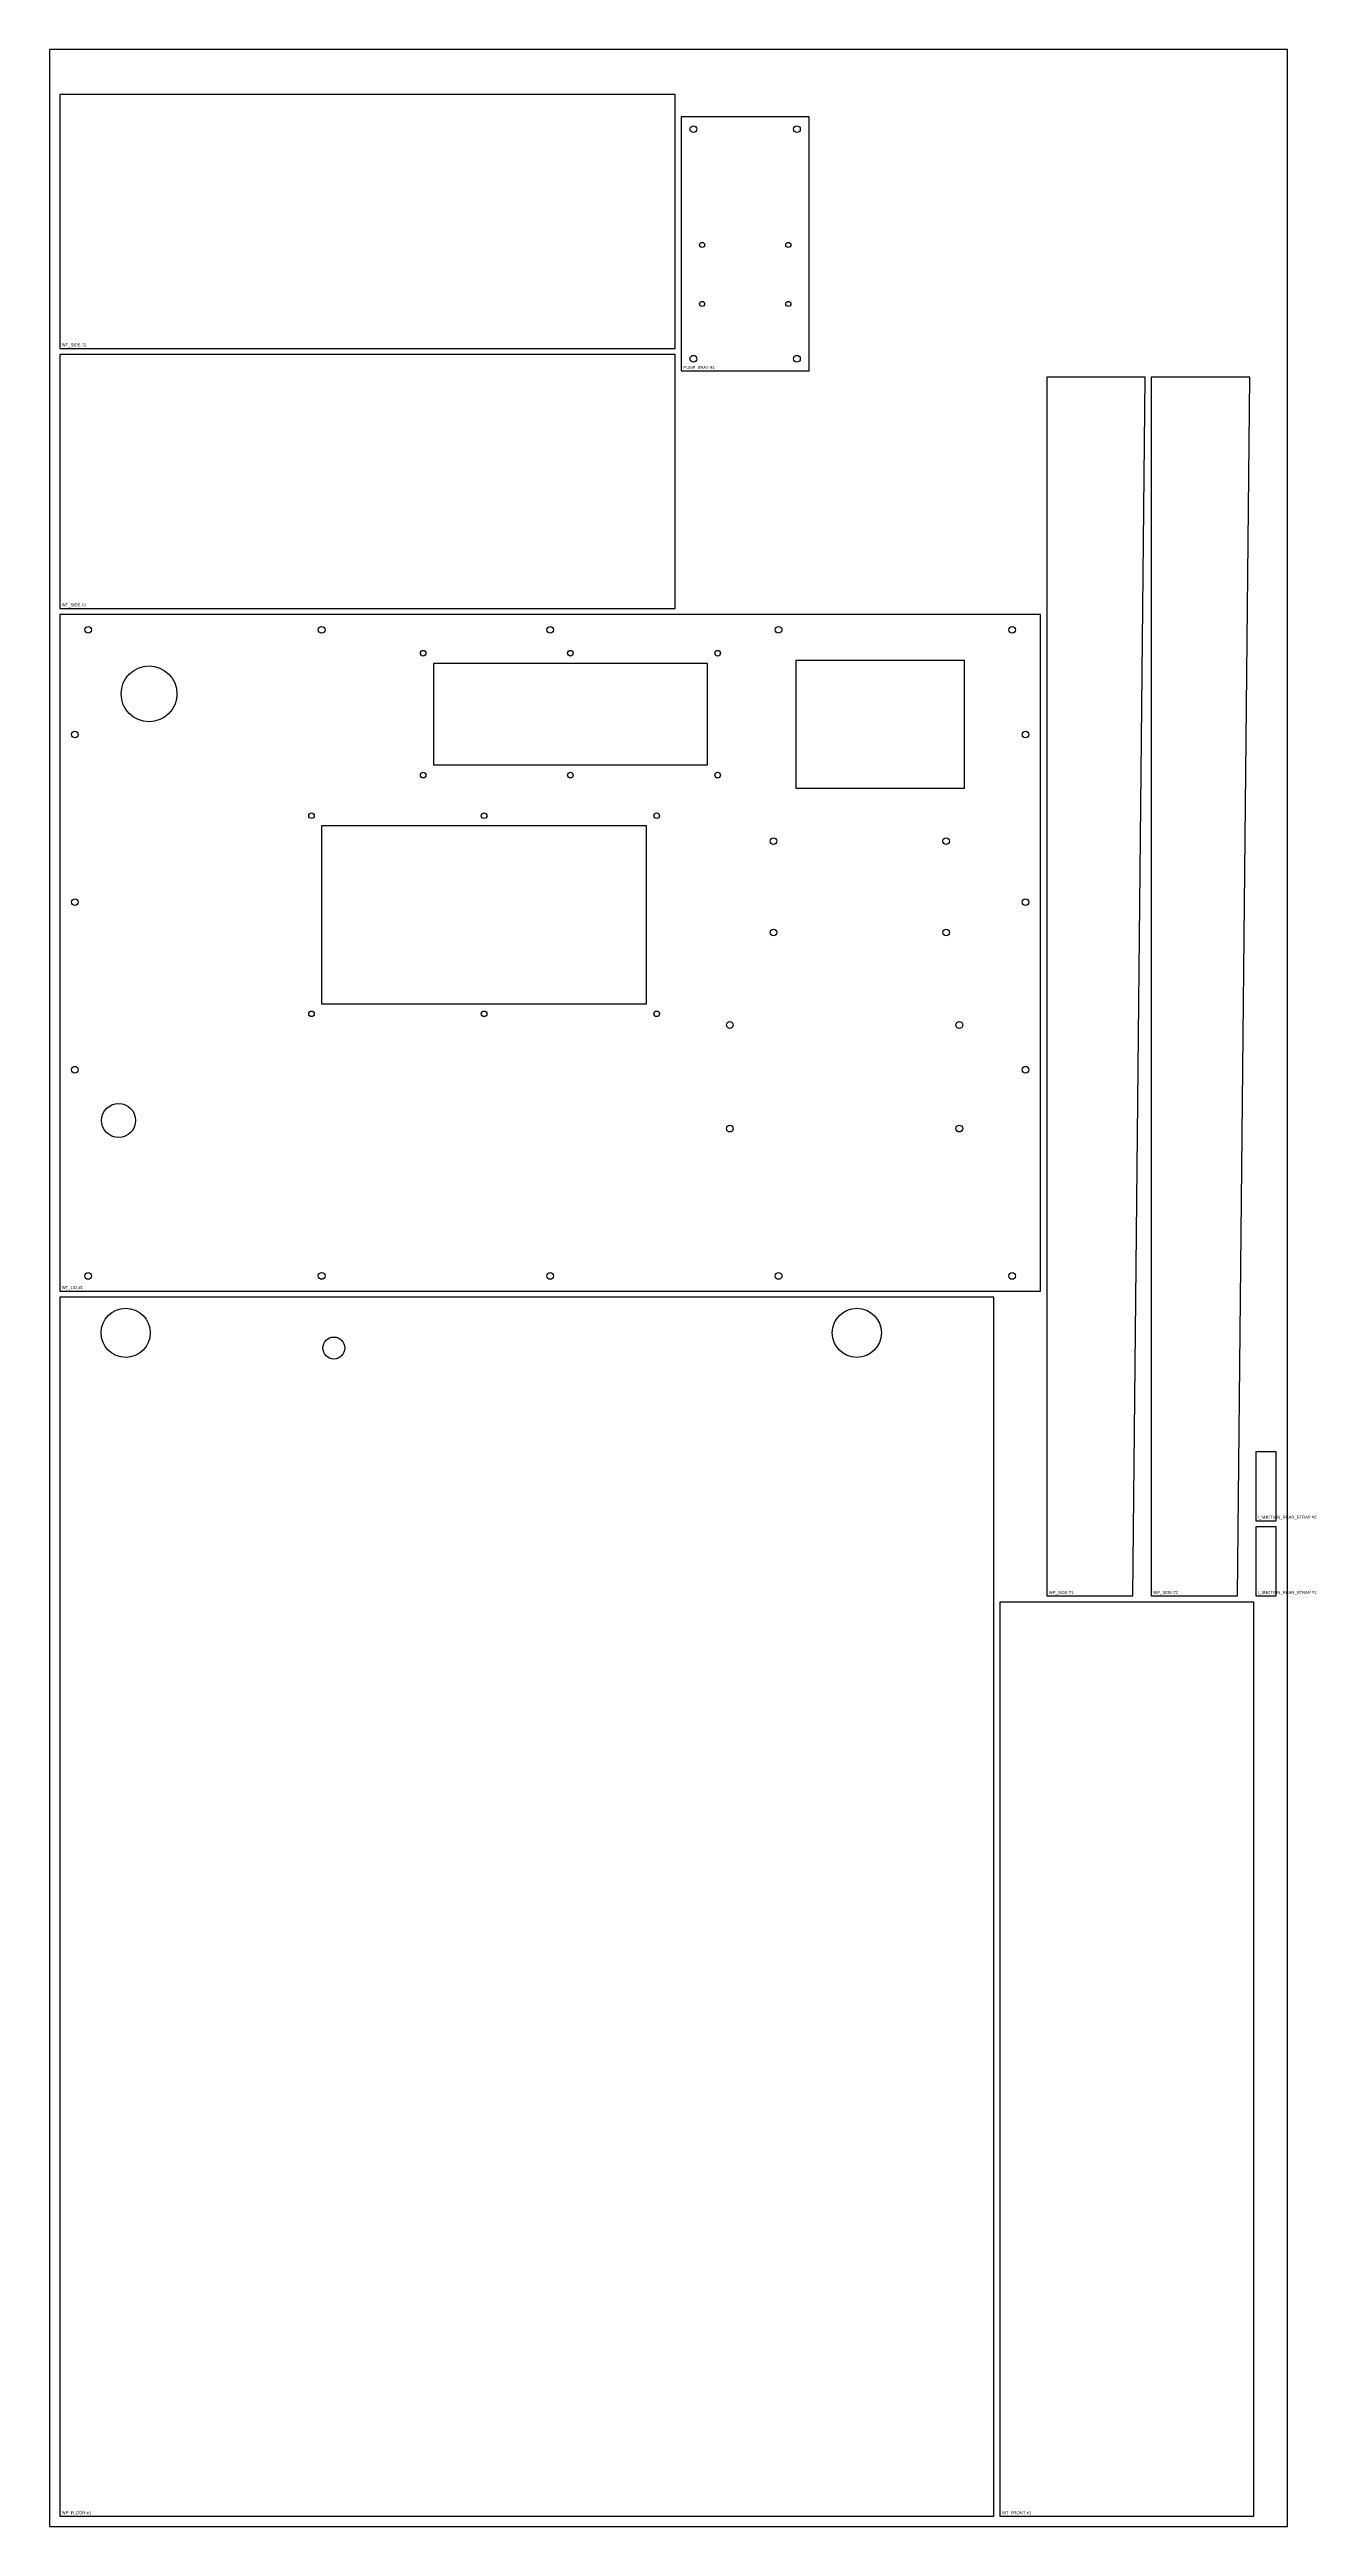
# Model space of a CAD drawing. Header units: millimetres. Extents: x 0 to 1246, y 0 to 2438.
import ezdxf

# ---------------------------------------------------------------- set-up
doc = ezdxf.new("R2010")
doc.units = ezdxf.units.MM
for name, color, linetype in [('CUT_HOLES', 7, 'Continuous'), ('CUT_INNER', 7, 'Continuous'), ('CUT_OUTER', 7, 'Continuous'), ('PART_MARK_NO_CUT', 7, 'Continuous'), ('STOCK_NO_CUT', 7, 'Continuous')]:
    doc.layers.add(name, color=color, linetype=linetype)

msp = doc.modelspace()

# ---------------------------------------------------------------- linework, layer by layer
at = {"layer": 'CUT_HOLES'}
for centre, radius in [((634.1, 2360), 3.3), ((736.1, 2360), 3.3), ((642.6, 2246), 2.5), ((727.6, 2246), 2.5), ((642.6, 2188), 2.5), ((727.6, 2188), 2.5), ((634.1, 2134), 3.3), ((736.1, 2134), 3.3), ((38, 1867.2), 3.3), ((268, 1867.2), 3.3), ((493, 1867.2), 3.3), ((718, 1867.2), 3.3), ((948, 1867.2), 3.3), ((98, 1804.1), 27.5), ((368, 1844.1), 2.75), ((513, 1844.1), 2.75), ((658, 1844.1), 2.75), ((25, 1764.1), 3.3), ((961.1, 1764.1), 3.3), ((368, 1724.1), 2.75), ((513, 1724.1), 2.75), ((658, 1724.1), 2.75), ((258, 1684.1), 2.75), ((428, 1684.1), 2.75), ((598, 1684.1), 2.75), ((713, 1659.1), 3.3), ((883, 1659.1), 3.3), ((25, 1599.1), 3.3), ((961.1, 1599.1), 3.3), ((713, 1569.1), 3.3), ((883, 1569.1), 3.3), ((258, 1489.1), 2.75), ((428, 1489.1), 2.75), ((598, 1489.1), 2.75), ((670, 1478.1), 3.3), ((896, 1478.1), 3.3), ((25, 1434.1), 3.3), ((961.1, 1434.1), 3.3), ((68, 1384.1), 16.8), ((670, 1376.1), 3.3), ((896, 1376.1), 3.3), ((38, 1231.1), 3.3), ((268, 1231.1), 3.3), ((493, 1231.1), 3.3), ((718, 1231.1), 3.3), ((948, 1231.1), 3.3), ((75, 1175.1), 24.2), ((795, 1175.1), 24.2), ((280, 1160.1), 10.8)]:
    msp.add_circle(centre, radius, dxfattribs=at)
at = {"layer": 'CUT_INNER'}
for points in [[(378, 1734.1), (648, 1734.1), (648, 1834.1), (378, 1834.1)], [(735, 1711.1), (901, 1711.1), (901, 1837.1), (735, 1837.1)], [(268, 1499.1), (588, 1499.1), (588, 1674.1), (268, 1674.1)]]:
    msp.add_lwpolyline(points, close=True, dxfattribs=at)
at = {"layer": 'CUT_OUTER'}
for points in [[(10, 2144.2), (616.1, 2144.2), (616.1, 2394.2), (10, 2394.2)], [(748.1, 2122), (748.1, 2372), (622.1, 2372), (622.1, 2122)], [(10, 1888.2), (616.1, 1888.2), (616.1, 2138.2), (10, 2138.2)], [(1067, 916), (1079, 2116), (982.1, 2116), (982.1, 916)], [(1170, 916), (1182, 2116), (1085, 2116), (1085, 916)], [(10, 1216.1), (976.1, 1216.1), (976.1, 1882.2), (10, 1882.2)], [(10, 10), (930, 10), (930, 1210.1), (10, 1210.1)], [(1188, 990), (1208, 990), (1208, 1058), (1188, 1058)], [(1188, 916), (1208, 916), (1208, 984), (1188, 984)], [(1186, 10), (1186, 910), (936, 910), (936, 10)]]:
    msp.add_lwpolyline(points, close=True, dxfattribs=at)
at = {"layer": 'STOCK_NO_CUT'}
msp.add_lwpolyline([(0, 0), (1219.2, 0), (1219.2, 2438.4), (0, 2438.4)], close=True, dxfattribs=at)

# ---------------------------------------------------------------- texts
at = {"layer": 'PART_MARK_NO_CUT'}
for s, p in [('WT_SIDE #2', (12, 2146.2)), ('PUMP_TRAY #1', (624.1, 2124)), ('WT_SIDE #1', (12, 1890.2)), ('WT_LID #1', (12, 1218.1)), ('I_SUCTION_REAR_STRAP #2', (1190, 992)), ('WP_SIDE #1', (984.1, 918)), ('WP_SIDE #2', (1087, 918)), ('I_SUCTION_REAR_STRAP #1', (1190, 918)), ('WP_FLOOR #1', (12, 12)), ('WT_FRONT #1', (938, 12))]:
    msp.add_text(s, height=3, dxfattribs=at).set_placement(p)

doc.saveas('drawing.dxf')
